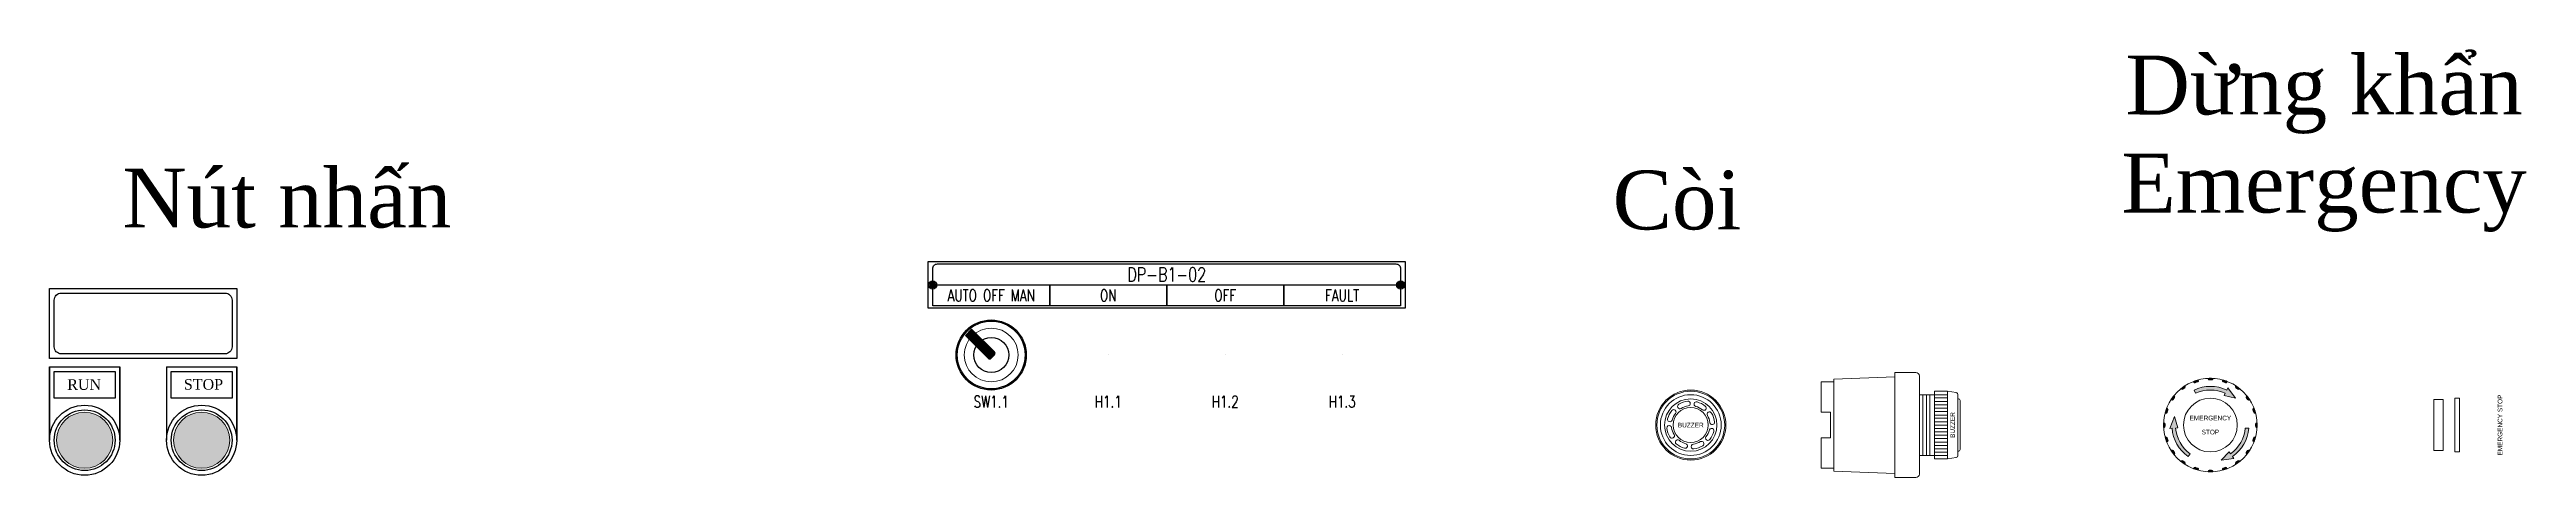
# Model space of a CAD drawing. Header units: millimetres. Extents: x 184 to 1243, y 192 to 375.
import ezdxf
from ezdxf.enums import TextEntityAlignment as Align

# ---------------------------------------------------------------- set-up
doc = ezdxf.new("R2010")
doc.units = ezdxf.units.MM
doc.layers.add('07', color=5, linetype='Continuous', lineweight=5)
doc.layers.add('hw_Punch', color=5, linetype='Continuous', lineweight=13)
doc.layers.add('1-EMC-ACESS', color=4, linetype='Continuous')
doc.styles.add('ARIAL', font='arial.ttf')
doc.styles.add('hw_Block', font='complex.shx', dxfattribs={"width": 0.75})

# ---------------------------------------------------------------- blocks, each defined once
blk = doc.blocks.new('*U149')
at = {"color": 1, "linetype": 'ByBlock', "lineweight": 9}
for points in [[(-6.5, 5, 1), (-8.1, 6.2, 0.098491), (-9.9, 2.7, 1), (-8, 2.1, -0.098491)], [(-1.3, 10.2, 0.098491), (-5.1, 8.9, 1), (-4.1, 7.1, -0.098491), (-1.1, 8.2, 1)], [(2.7, 9.9, 1), (2.1, 8, -0.098491), (5, 6.5, 1), (6.2, 8.1, 0.098491)], [(8.9, 5.1, 1), (7.1, 4.1, -0.098491), (8.2, 1.1, 1), (10.2, 1.3, 0.098491)], [(-8.2, -1.1, 1), (-10.2, -1.3, 0.098491), (-8.9, -5.1, 1), (-7.1, -4.1, -0.098491)], [(-2.1, -8, -0.098491), (-5, -6.5, 1), (-6.2, -8.1, 0.098491), (-2.7, -9.9, 1)], [(5.1, -8.9, 1), (4.1, -7.1, -0.098491), (1.1, -8.2, 1), (1.3, -10.2, 0.098491)], [(8, -2.1, -0.098491), (6.5, -5, 1), (8.1, -6.2, 0.098491), (9.9, -2.7, 1)]]:
    blk.add_lwpolyline(points, format="xyb", close=True, dxfattribs=at)
at = {"color": 0, "linetype": 'ByBlock', "lineweight": 18}
blk.add_circle((0, 0), 15, dxfattribs=at)
at = {"color": 0, "linetype": 'ByBlock', "lineweight": 9}
for radius in [14.5, 11.2, 7.5]:
    blk.add_circle((0, 0), radius, dxfattribs=at)
at = {"color": 150, "linetype": 'ByBlock', "lineweight": 9}
blk.add_circle((0, 0), 13, dxfattribs=at)
at = {"layer": 'Defpoints', "color": 1, "linetype": 'ByBlock', "lineweight": 18}
blk.add_line((0, 0), (0, 0), dxfattribs=at)
at = {"layer": 'Defpoints', "color": 1, "linetype": 'ByBlock', "lineweight": -2}
blk.add_line((0, 0), (0, 0), dxfattribs=at)
at = {"color": 8, "linetype": 'ByBlock', "lineweight": -2}
blk.add_text('BUZZER', height=2, dxfattribs=at).set_placement((0, 0), align=Align.MIDDLE_CENTER)
blk = doc.blocks.new('*U151')
at = {"linetype": 'ByBlock', "lineweight": 18}
for points in [[(-16.8, 10.9), (-16.6, 10.8, 0.391326), (-15.9, 10.9, 0.013206), (-15.3, 11.8, 0.391326), (-15.4, 12.4), (-15.5, 12.6, 0.026186)], [(-12.6, 15.5), (-12.4, 15.4, 0.391326), (-11.8, 15.3, 0.013206), (-10.9, 15.9, 0.391326), (-10.8, 16.6), (-10.9, 16.8, 0.026186)], [(-7.2, 18.7), (-7.1, 18.4, 0.391326), (-6.5, 18.1, 0.013206), (-5.4, 18.5, 0.391326), (-5.1, 19.1), (-5.2, 19.3, 0.026186)], [(6.3, 13.6), (5.9, 12.7), (10.8, 11.5), (7.4, 15.9), (7, 15, 0.221695), (-7, 15), (-6.3, 13.6, -0.221695)], [(-1, 20), (-1, 19.7, 0.391326), (-0.5, 19.3, 0.013206), (0.5, 19.3, 0.391326), (1, 19.7), (1, 20, 0.026186)], [(5.2, 19.3), (5.1, 19.1, 0.391326), (5.4, 18.5, 0.013206), (6.5, 18.1, 0.391326), (7.1, 18.4), (7.2, 18.7, 0.026186)], [(10.9, 16.8), (10.8, 16.6, 0.391326), (10.9, 15.9, 0.013206), (11.8, 15.3, 0.391326), (12.4, 15.4), (12.6, 15.5, 0.026186)], [(15.5, 12.6), (15.4, 12.4, 0.391326), (15.3, 11.8, 0.013206), (15.9, 10.9, 0.391326), (16.6, 10.8), (16.8, 10.9, 0.026186)], [(-20, -1), (-19.7, -1, 0.391326), (-19.3, -0.5, 0.013206), (-19.3, 0.5, 0.391326), (-19.7, 1), (-20, 1, 0.026186)], [(-19.3, 5.2), (-19.1, 5.1, 0.391326), (-18.5, 5.4, 0.013206), (-18.1, 6.5, 0.391326), (-18.4, 7.1), (-18.7, 7.2, 0.026186)], [(-14.9, -1.3), (-13.9, -1.2), (-15.3, 3.6), (-17.4, -1.5), (-16.4, -1.4, 0.221695), (-9.5, -13.5), (-8.6, -12.3, -0.221695)], [(18.7, 7.2), (18.4, 7.1, 0.391326), (18.1, 6.5, 0.013206), (18.5, 5.4, 0.391326), (19.1, 5.1), (19.3, 5.2, 0.026186)], [(20, 1), (19.7, 1, 0.391326), (19.3, 0.5, 0.013206), (19.3, -0.5, 0.391326), (19.7, -1), (20, -1, 0.026186)], [(-18.7, -7.2), (-18.4, -7.1, 0.391326), (-18.1, -6.5, 0.013206), (-18.5, -5.4, 0.391326), (-19.1, -5.1), (-19.3, -5.2, 0.026186)], [(8.6, -12.3), (8, -11.5), (4.6, -15.1), (10, -14.3), (9.5, -13.5, 0.221695), (16.4, -1.4), (14.9, -1.3, -0.221695)], [(19.3, -5.2), (19.1, -5.1, 0.391326), (18.5, -5.4, 0.013206), (18.1, -6.5, 0.391326), (18.4, -7.1), (18.7, -7.2, 0.026186)], [(-15.5, -12.6), (-15.4, -12.4, 0.391326), (-15.3, -11.8, 0.013206), (-15.9, -10.9, 0.391326), (-16.6, -10.8), (-16.8, -10.9, 0.026186)], [(-10.9, -16.8), (-10.8, -16.6, 0.391326), (-10.9, -15.9, 0.013206), (-11.8, -15.3, 0.391326), (-12.4, -15.4), (-12.6, -15.5, 0.026186)], [(-5.2, -19.3), (-5.1, -19.1, 0.391326), (-5.4, -18.5, 0.013206), (-6.5, -18.1, 0.391326), (-7.1, -18.4), (-7.2, -18.7, 0.026186)], [(1, -20), (1, -19.7, 0.391326), (0.5, -19.3, 0.013206), (-0.5, -19.3, 0.391326), (-1, -19.7), (-1, -20, 0.026186)], [(7.2, -18.7), (7.1, -18.4, 0.391326), (6.5, -18.1, 0.013206), (5.4, -18.5, 0.391326), (5.1, -19.1), (5.2, -19.3, 0.026186)], [(12.6, -15.5), (12.4, -15.4, 0.391326), (11.8, -15.3, 0.013206), (10.9, -15.9, 0.391326), (10.8, -16.6), (10.9, -16.8, 0.026186)], [(16.8, -10.9), (16.6, -10.8, 0.391326), (15.9, -10.9, 0.013206), (15.3, -11.8, 0.391326), (15.4, -12.4), (15.5, -12.6, 0.026186)]]:
    blk.add_hatch(color=1, dxfattribs=at).paths.add_polyline_path(points)
at = {"color": 1, "linetype": 'ByBlock', "lineweight": 18}
for points in [[(-15.9, 10.9, 0.013206), (-15.3, 11.8, 0.391326), (-15.4, 12.4), (-15.5, 12.6, 0.026186), (-16.8, 10.9), (-16.6, 10.8, 0.391326)], [(-11.8, 15.3, 0.013206), (-10.9, 15.9, 0.391326), (-10.8, 16.6), (-10.9, 16.8, 0.026186), (-12.6, 15.5), (-12.4, 15.4, 0.391326)], [(-6.5, 18.1, 0.013206), (-5.4, 18.5, 0.391326), (-5.1, 19.1), (-5.2, 19.3, 0.026186), (-7.2, 18.7), (-7.1, 18.4, 0.391326)], [(7.4, 15.9), (7, 15, 0.221695), (-7, 15), (-6.3, 13.6, -0.221695), (6.3, 13.6), (5.9, 12.7), (10.8, 11.5)], [(-0.5, 19.3, 0.013206), (0.5, 19.3, 0.391326), (1, 19.7), (1, 20, 0.026186), (-1, 20), (-1, 19.7, 0.391326)], [(5.4, 18.5, 0.013206), (6.5, 18.1, 0.391326), (7.1, 18.4), (7.2, 18.7, 0.026186), (5.2, 19.3), (5.1, 19.1, 0.391326)], [(10.9, 15.9, 0.013206), (11.8, 15.3, 0.391326), (12.4, 15.4), (12.6, 15.5, 0.026186), (10.9, 16.8), (10.8, 16.6, 0.391326)], [(15.3, 11.8, 0.013206), (15.9, 10.9, 0.391326), (16.6, 10.8), (16.8, 10.9, 0.026186), (15.5, 12.6), (15.4, 12.4, 0.391326)], [(-19.3, -0.5, 0.013206), (-19.3, 0.5, 0.391326), (-19.7, 1), (-20, 1, 0.026186), (-20, -1), (-19.7, -1, 0.391326)], [(-18.5, 5.4, 0.013206), (-18.1, 6.5, 0.391326), (-18.4, 7.1), (-18.7, 7.2, 0.026186), (-19.3, 5.2), (-19.1, 5.1, 0.391326)], [(-17.4, -1.5), (-16.4, -1.4, 0.221695), (-9.5, -13.5), (-8.6, -12.3, -0.221695), (-14.9, -1.3), (-13.9, -1.2), (-15.3, 3.6)], [(18.1, 6.5, 0.013206), (18.5, 5.4, 0.391326), (19.1, 5.1), (19.3, 5.2, 0.026186), (18.7, 7.2), (18.4, 7.1, 0.391326)], [(19.3, 0.5, 0.013206), (19.3, -0.5, 0.391326), (19.7, -1), (20, -1, 0.026186), (20, 1), (19.7, 1, 0.391326)], [(-18.1, -6.5, 0.013206), (-18.5, -5.4, 0.391326), (-19.1, -5.1), (-19.3, -5.2, 0.026186), (-18.7, -7.2), (-18.4, -7.1, 0.391326)], [(10, -14.3), (9.5, -13.5, 0.221695), (16.4, -1.4), (14.9, -1.3, -0.221695), (8.6, -12.3), (8, -11.5), (4.6, -15.1)], [(18.5, -5.4, 0.013206), (18.1, -6.5, 0.391326), (18.4, -7.1), (18.7, -7.2, 0.026186), (19.3, -5.2), (19.1, -5.1, 0.391326)], [(-15.3, -11.8, 0.013206), (-15.9, -10.9, 0.391326), (-16.6, -10.8), (-16.8, -10.9, 0.026186), (-15.5, -12.6), (-15.4, -12.4, 0.391326)], [(-10.9, -15.9, 0.013206), (-11.8, -15.3, 0.391326), (-12.4, -15.4), (-12.6, -15.5, 0.026186), (-10.9, -16.8), (-10.8, -16.6, 0.391326)], [(-5.4, -18.5, 0.013206), (-6.5, -18.1, 0.391326), (-7.1, -18.4), (-7.2, -18.7, 0.026186), (-5.2, -19.3), (-5.1, -19.1, 0.391326)], [(0.5, -19.3, 0.013206), (-0.5, -19.3, 0.391326), (-1, -19.7), (-1, -20, 0.026186), (1, -20), (1, -19.7, 0.391326)], [(6.5, -18.1, 0.013206), (5.4, -18.5, 0.391326), (5.1, -19.1), (5.2, -19.3, 0.026186), (7.2, -18.7), (7.1, -18.4, 0.391326)], [(11.8, -15.3, 0.013206), (10.9, -15.9, 0.391326), (10.8, -16.6), (10.9, -16.8, 0.026186), (12.6, -15.5), (12.4, -15.4, 0.391326)], [(15.9, -10.9, 0.013206), (15.3, -11.8, 0.391326), (15.4, -12.4), (15.5, -12.6, 0.026186), (16.8, -10.9), (16.6, -10.8, 0.391326)]]:
    blk.add_lwpolyline(points, format="xyb", close=True, dxfattribs=at)
blk.add_circle((0, 0), 20, dxfattribs=at)
at = {"color": 150, "linetype": 'ByBlock', "lineweight": 9}
blk.add_circle((0, 0), 11.5, dxfattribs=at)
at = {"layer": 'Defpoints', "color": 1, "linetype": 'ByBlock', "lineweight": 18}
blk.add_line((0, 0), (0, 0), dxfattribs=at)
at = {"color": 8, "linetype": 'ByBlock', "lineweight": -2}
for s, p in [('EMERGENCY', (0, 3)), ('STOP', (0, -3))]:
    blk.add_text(s, height=2, dxfattribs=at).set_placement(p, align=Align.MIDDLE_CENTER)
blk = doc.blocks.new('*U387')
h = blk.add_hatch(color=0)
h.dxf.hatch_style = 1
h.paths.add_polyline_path([(-100, 1.3, 0.414214), (-101.3, 0, 0.414214), (-100, -1.3)])
h.paths.add_polyline_path([(-100, 1.3), (-100, 0), (-98.7, 0, 0.414214)])
h.paths.add_polyline_path([(-98.7, 0), (-100, 0), (-100, -1.3, 0.414214)])
h = blk.add_hatch(color=0)
h.dxf.hatch_style = 1
h.paths.add_polyline_path([(100, 1.3, 0.414214), (98.7, 0, 0.414214), (100, -1.3)])
h.paths.add_polyline_path([(100, 1.3), (100, 0), (101.3, 0, 0.414214)])
h.paths.add_polyline_path([(101.3, 0), (100, 0), (100, -1.3, 0.414214)])
for p, q in [((-75, -30), (-75, -30)), ((-75, -30), (-75, -30)), ((-25, -30), (-25, -30)), ((-25, -30), (-25, -30)), ((25, -30), (25, -30)), ((25, -30), (25, -30)), ((75, -30), (75, -30)), ((75, -30), (75, -30))]:
    blk.add_line(p, q)
for points in [[(-102, 10), (102, 10), (102, -10), (-102, -10)], [(-100, 0), (-50, 0), (-50, -9), (-100, -9)], [(-50, 0), (0, 0), (0, -9), (-50, -9)], [(0, 0), (50, 0), (50, -9), (0, -9)], [(50, 0), (100, 0), (100, -9), (50, -9)]]:
    blk.add_lwpolyline(points, close=True)
blk.add_lwpolyline([(-98, 9), (98, 9, -0.414214), (100, 7), (100, -9), (-100, -9), (-100, 7, -0.414214)], format="xyb", close=True)
for centre, radius in [((-100, 0), 1.75), ((-100, 0), 1.26), ((100, 0), 1.75), ((100, 0), 1.26)]:
    blk.add_circle(centre, radius)
at = {"style": 'hw_Block', "width": 0.75}
for tag, height, p in [('CONTROLLER', 6, (0, 4.5)), ('OPTION1', 5, (-75, -4.5)), ('OPTION2', 5, (-25, -4.5)), ('OPTION3', 5, (25, -4.5)), ('OPTION4', 5, (75, -4.5)), ('SH1', 5, (-75, -50)), ('SH2', 5, (-25, -50)), ('SH3', 5, (25, -50)), ('SH4', 5, (75, -50))]:
    blk.add_attdef(tag, text='', height=height, dxfattribs=at).set_placement(p, align=Align.MIDDLE_CENTER)
blk = doc.blocks.new('*U197')
h = blk.add_hatch(color=1)
h.paths.add_polyline_path([(-1.3, -1.4, 0.414214), (0, -1.4), (1.4, 0, 0.414214), (1.4, 1.3), (-6.7, 9.3, 0.082071), (-9.3, 6.7)])
h.paths.add_polyline_path([(-6.7, 9.3), (-8.4, 11), (-11, 8.4), (-9.3, 6.7, -0.082071)])
at = {"color": 1}
blk.add_lwpolyline([(0, -1.4), (1.4, 0, 0.414214), (1.4, 1.3), (-8.4, 11), (-11, 8.4), (-1.3, -1.4, 0.414214)], format="xyb", close=True, dxfattribs=at)
for radius in [15, 14.5, 7.5]:
    blk.add_circle((0, 0), radius)
at = {"layer": 'hw_Punch'}
blk.add_circle((0, 0), 11.5, dxfattribs=at)
blk = doc.blocks.new('*U421')
at = {"color": 0, "linetype": 'ByBlock', "lineweight": 18}
for p, q in [((-19.8, 43), (-20.8, 17)), ((19.7, 43), (-19.8, 43)), ((-5.5, 48.5), (-18.5, 48.5)), ((-18.5, 48.5), (-18.5, 43)), ((-5.5, 48.5), (-5.5, 44.5)), ((5.5, 44.5), (-5.5, 44.5)), ((18.5, 48.5), (5.5, 48.5)), ((5.5, 48.5), (5.5, 44.5)), ((18.5, 48.5), (18.5, 43)), ((19.7, 43), (20.7, 17)), ((-22.5, 17), (22.5, 17)), ((-22.5, 17), (-22.5, 8)), ((22.5, 17), (22.5, 8)), ((-21, 6.5), (21, 6.5)), ((-14.5, 0), (-14.5, -5.5)), ((-13.1, 0), (-13.1, -5.5)), ((-11.6, 0), (-11.6, -5.5)), ((-10.2, 0), (-10.2, -5.5)), ((-8.7, 0), (-8.7, -5.5)), ((-7.3, 0), (-7.3, -5.5)), ((-5.8, 0), (-5.8, -5.5)), ((-4.4, 0), (-4.4, -5.5)), ((-2.9, 0), (-2.9, -5.5)), ((1.4, 0), (1.4, -5.5)), ((2.9, 0), (2.9, -5.5)), ((4.3, 0), (4.3, -5.5)), ((5.8, 0), (5.8, -5.5)), ((7.2, 0), (7.2, -5.5)), ((8.7, 0), (8.7, -5.5)), ((10.1, 0), (10.1, -5.5)), ((11.6, 0), (11.6, -5.5)), ((13, 0), (13, -5.5)), ((14.5, 0), (14.5, -5.5)), ((-14.5, -5.5), (-13.9, -9.2)), ((-12.9, -10), (12.9, -10)), ((-11.3, -10), (-11.3, -10.2)), ((-1.5, 0), (-1.5, -5.5)), ((0, 0), (0, -5.5)), ((11.2, -10), (11.2, -10.2)), ((14.5, -5.5), (13.9, -9.2)), ((-10.5, -11), (10.5, -11))]:
    blk.add_line(p, q, dxfattribs=at)
for points in [[(-14.5, 0), (14.5, 0), (14.5, -5.5), (-14.5, -5.5)], [(-13, 6.5), (13, 6.5), (13, 5), (-13, 5)], [(-13, 5), (13, 5), (13, 3.5), (-13, 3.5)], [(-13, 3.5), (13, 3.5), (13, 2), (-13, 2)]]:
    blk.add_lwpolyline(points, close=True, dxfattribs=at)
at = {"color": 150, "linetype": 'ByBlock', "lineweight": 18}
blk.add_lwpolyline([(-13, 0), (13, 0), (13, 2), (-13, 2)], close=True, dxfattribs=at)
at = {"color": 0, "linetype": 'ByBlock', "lineweight": 18}
for centre, radius, start, end in [((-21, 8), 1.5, 180, 270), ((21, 8), 1.5, 270, 0), ((-12.9, -9), 1, 189.4623, 270), ((-10.5, -10.2), 0.75, 180, 270), ((10.5, -10.2), 0.75, 270, 0), ((12.9, -9), 1, 270, 350.5377)]:
    blk.add_arc(centre, radius, start, end, dxfattribs=at)
at = {"color": 8, "linetype": 'ByBlock', "lineweight": 18}
blk.add_text('BUZZER', height=2, dxfattribs=at).set_placement((0, -7.7), align=Align.MIDDLE_CENTER)
blk = doc.blocks.new('*U204')
at = {"color": 0, "linetype": 'ByBlock', "lineweight": 18}
blk.add_lwpolyline([(10.9, 11), (-10.9, 11), (-10.9, 7), (10.9, 7)], close=True, dxfattribs=at)
at = {"color": 150, "linetype": 'ByBlock', "lineweight": 9}
blk.add_lwpolyline([(-11.5, 2), (-11.5, 0), (11.5, 0), (11.5, 2)], close=True, dxfattribs=at)
at = {"color": 8, "linetype": 'ByBlock', "lineweight": -2}
blk.add_text('EMERGENCY STOP', height=2, dxfattribs=at).set_placement((0, -17.3), align=Align.MIDDLE_CENTER)
blk = doc.blocks.new('*U1902')
at = {"lineweight": 9}
h = blk.add_hatch(color=7, dxfattribs=at)
h.set_gradient(color1=(46, 233, 22), color2=(76, 236, 54), one_color=1, tint=0.57, name='CYLINDER')
edge = h.paths.add_edge_path()
edge.add_arc((15, -35), 12, 0, 360)
h = blk.add_hatch(color=7, dxfattribs=at)
h.set_gradient(color1=(242, 13, 17), color2=(218, 11, 15), one_color=1, tint=0.45, name='INVCYLINDER')
edge = h.paths.add_edge_path()
edge.add_arc((65, -35), 12, 0, 360)
at = {"color": 7}
for p, q in [((0, -3.5), (30, -3.5)), ((0, -3.5), (0, -35)), ((0, -35), (0, -3.5)), ((30, -3.5), (30, -35)), ((30, -35), (30, -3.5)), ((50, -3.5), (80, -3.5)), ((50, -3.5), (50, -35)), ((80, -35), (80, -3.5)), ((80, -3.5), (80, -35)), ((80, -35), (80, -3.5))]:
    blk.add_line(p, q, dxfattribs=at)
for points in [[(0, 30), (80, 30), (80, 0), (0, 0)], [(2, -5.5), (28, -5.5), (28, -17), (2, -17)], [(52, -5.5), (78, -5.5), (78, -17), (52, -17)]]:
    blk.add_lwpolyline(points, close=True, dxfattribs=at)
at = {"color": 252}
blk.add_lwpolyline([(5, 28), (75, 28, -0.414214), (78, 25), (78, 5, -0.414214), (75, 2), (5, 2, -0.414214), (2, 5), (2, 25, -0.414214)], format="xyb", close=True, dxfattribs=at)
at = {"color": 7}
for centre, radius in [((15, -35), 15), ((65, -35), 15), ((15, -35), 13), ((65, -35), 13)]:
    blk.add_circle(centre, radius, dxfattribs=at)
at = {"layer": '07', "color": 3, "linetype": 'Continuous', "lineweight": 5, "ltscale": 3}
blk.add_circle((15, -35), 12, dxfattribs=at)
at = {"layer": '07', "color": 1, "linetype": 'Continuous', "lineweight": 5, "ltscale": 3}
blk.add_circle((65, -35), 12, dxfattribs=at)
at = {"layer": '1-EMC-ACESS', "color": 1, "linetype": 'ByBlock', "lineweight": -2, "char_height": 4.536, "width": 69.473, "attachment_point": 2, "style": 'ARIAL'}
for s, insert in [('{\\fTimes New Roman|b0|i0|c0|p18;\\C7;RUN}', (14.8, -8.9)), ('{\\fTimes New Roman|b0|i0|c0|p18;\\C7;STOP}', (65.8, -8.8))]:
    blk.add_mtext(s, dxfattribs=dict(at, insert=insert))

msp = doc.modelspace()

# ---------------------------------------------------------------- block references
at = {"ltscale": 5}
msp.add_blockref('*U387', (662, 274), dxfattribs=at).add_auto_attribs({'CONTROLLER': 'DP-B1-02', 'OPTION1': 'AUTO OFF MAN', 'OPTION2': 'ON', 'OPTION3': 'OFF', 'OPTION4': 'FAULT', 'SH1': 'SW1.1', 'SH2': 'H1.1', 'SH3': 'H1.2', 'SH4': 'H1.3'})
msp.add_blockref('*U1902', (184.5, 242.5))
msp.add_blockref('*U197', (587, 244), dxfattribs=at)
at = {"color": 0, "linetype": 'ByBlock', "lineweight": -2, "rotation": 90}
for name, p in [('*U421', (990.2, 214)), ('*U204', (1214.6, 214))]:
    msp.add_blockref(name, p, dxfattribs=at)
at = {"color": 0, "linetype": 'ByBlock', "lineweight": -2}
for name, p in [('*U151', (1108.1, 214)), ('*U149', (886, 214))]:
    msp.add_blockref(name, p, dxfattribs=at)

# ---------------------------------------------------------------- texts
at = {"layer": '1-EMC-ACESS', "color": 1, "linetype": 'ByBlock', "lineweight": -2, "char_height": 25.2, "width": 385.963, "attachment_point": 2, "style": 'ARIAL'}
for s, insert in [('{\\fTimes New Roman|b0|i0|c0|p18;\\C7;Dừng khẩn\\PEmergency}', (1156.7, 372.2)), ('{\\fTimes New Roman|b0|i0|c0|p18;\\C7;Nút nhấn}', (285.9, 323.8)), ('{\\fTimes New Roman|b0|i0|c0|p18;\\C7;Còi}', (880.1, 323))]:
    msp.add_mtext(s, dxfattribs=dict(at, insert=insert))

doc.saveas('drawing.dxf')
